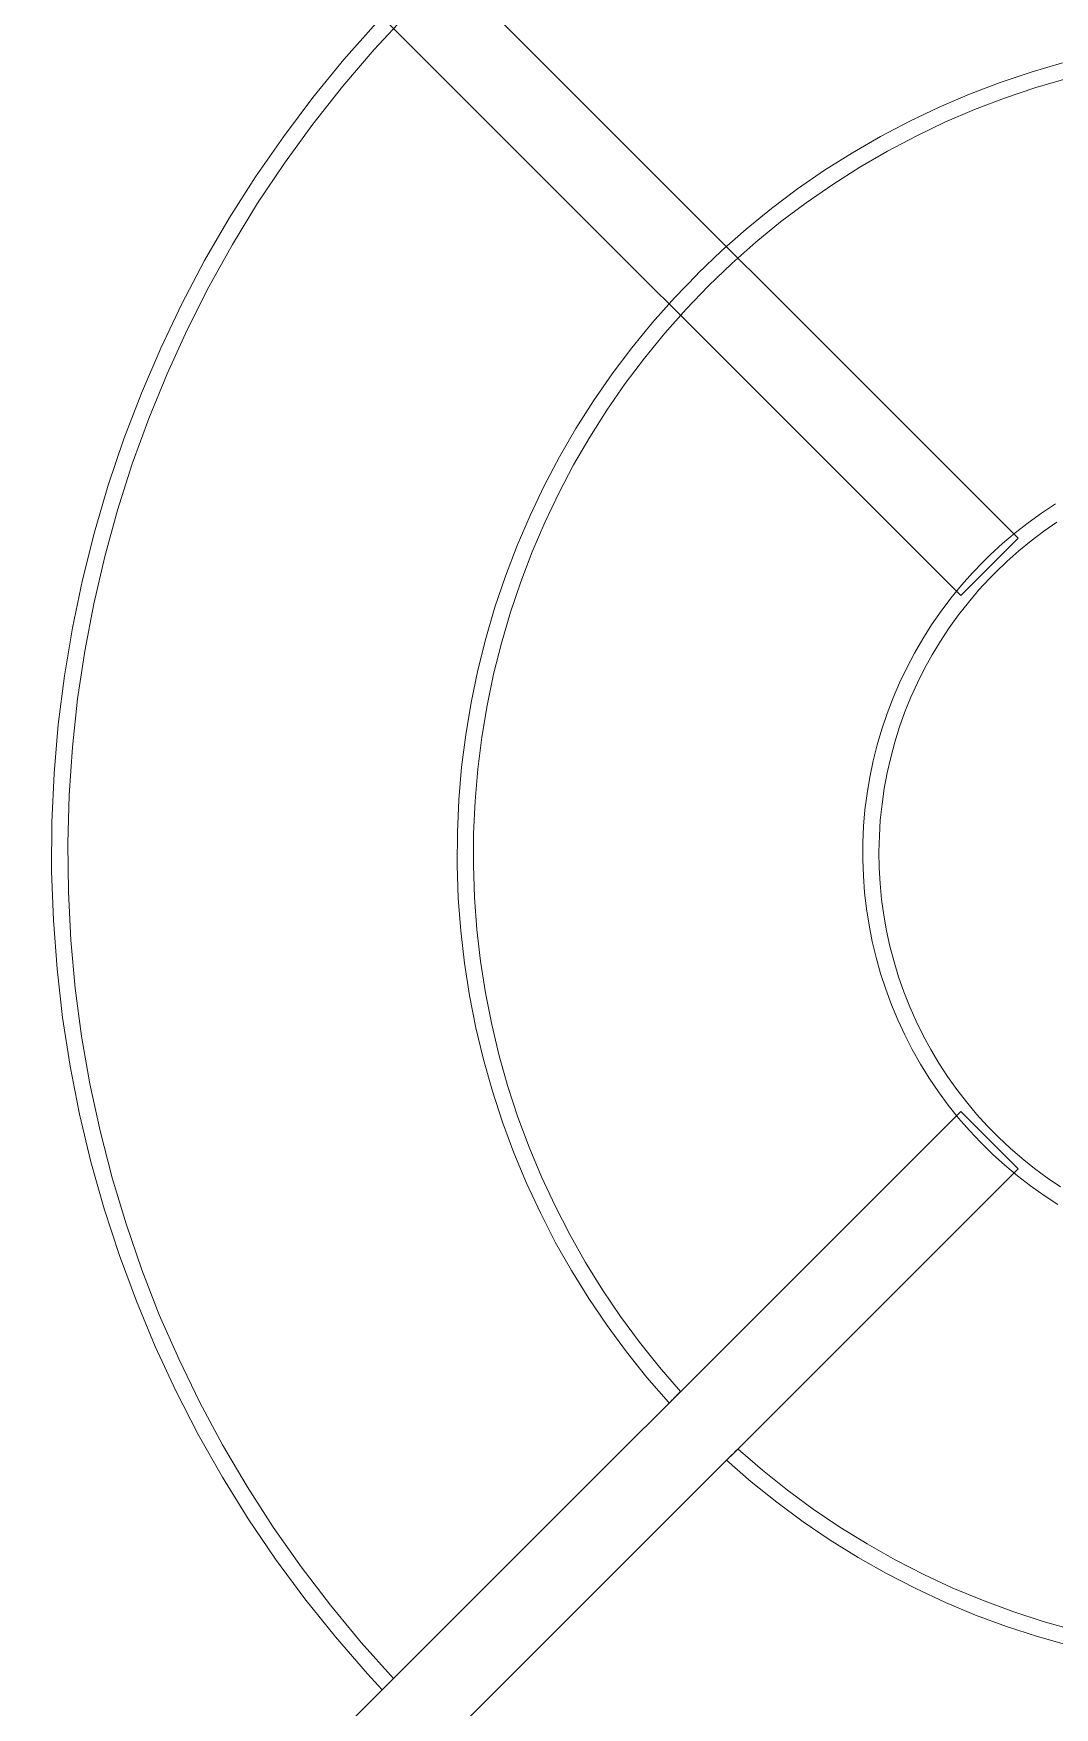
# Model space of a CAD drawing. Header units: millimetres. Extents: x -22227 to 20164, y 15335 to 61747.
# Drawn here: x -5771.6 to -5645.8, y 61141.6 to 61348.1 of the extents above; entities that cross this region are included whole.
import ezdxf

# ---------------------------------------------------------------- set-up
doc = ezdxf.new("R2010")
doc.units = ezdxf.units.MM
doc.layers.add('A-DETL-THIN', color=7, linetype='Continuous', lineweight=9)
doc.layers.add('M-EQPM', color=7, linetype='Continuous', lineweight=5)

# ---------------------------------------------------------------- blocks, each defined once
blk = doc.blocks.new('DanNong_VRV - OD-A-1-1235631-MẶT BẰNG BỐ TRÍ THIẾT BỊ')
at = {"layer": 'M-EQPM'}
for p, q in [((-11.65, 419.45), (180.68, 227.11)), ((180.68, 227.11), (-8.82, 416.62)), ((173.61, 220.04), (-18.72, 412.38)), ((-15.9, 409.55), (173.61, 220.04)), ((180.68, 227.11), (173.61, 220.04)), ((180.68, 227.11), (173.61, 220.04)), ((-18.72, -35.93), (173.61, 156.4)), ((173.61, 156.4), (-15.9, -33.1)), ((180.68, 149.33), (173.61, 156.4)), ((173.61, 156.4), (180.68, 149.33)), ((180.68, 149.33), (-11.65, -43)), ((-8.82, -40.17), (180.68, 149.33))]:
    blk.add_line(p, q, dxfattribs=at)
at = {"layer": 'M-EQPM', "flags": 128}
for points in [[(101.54, 290.64), (97.54, 286.12), (93.71, 281.45), (90.08, 276.62), (86.64, 271.65), (83.41, 266.56), (80.38, 261.33), (77.56, 255.99), (74.96, 250.54), (72.58, 244.99), (70.42, 239.35), (68.49, 233.62), (66.79, 227.83), (65.32, 221.97), (64.09, 216.06), (63.09, 210.1), (62.34, 204.11), (61.82, 198.09), (61.55, 192.06), (61.52, 186.02), (61.73, 179.98), (62.18, 173.96), (62.87, 167.96), (63.8, 161.99), (64.96, 156.07), (66.37, 150.19), (68.01, 144.38), (69.87, 138.64), (71.97, 132.97), (74.29, 127.4), (76.84, 121.92), (79.6, 116.55), (82.57, 111.29), (85.75, 106.15), (89.13, 101.15), (92.71, 96.29), (96.49, 91.57), (100.44, 87.01), (102.25, 85.04)], [(103.66, 86.46), (99.68, 90.89), (95.88, 95.48), (92.27, 100.22), (88.84, 105.1), (85.62, 110.11), (82.59, 115.25), (79.78, 120.5), (77.18, 125.86), (74.79, 131.32), (72.63, 136.87), (70.69, 142.51), (68.97, 148.22), (67.49, 153.99), (66.23, 159.81), (65.21, 165.69), (64.43, 171.59), (63.88, 177.53), (63.58, 183.48), (63.5, 189.44), (63.67, 195.4), (64.08, 201.34), (64.72, 207.27), (65.6, 213.16), (66.72, 219.02), (68.06, 224.82), (69.64, 230.57), (71.45, 236.25), (73.48, 241.85), (75.74, 247.36), (78.21, 252.79), (80.9, 258.1), (83.8, 263.31), (86.91, 268.4), (90.22, 273.36), (93.72, 278.18), (97.41, 282.86), (101.29, 287.38), (105.34, 291.75)], [(186.13, 285.72), (182.25, 284.59), (178.43, 283.3), (174.65, 281.86), (170.94, 280.27), (167.29, 278.54), (163.71, 276.66), (160.22, 274.64), (156.8, 272.48), (153.48, 270.18), (150.25, 267.76), (147.12, 265.2), (144.09, 262.53), (141.17, 259.73), (141.08, 259.64)], [(142.5, 258.23), (145.35, 260.97), (148.31, 263.6), (151.38, 266.1), (154.54, 268.48), (157.8, 270.74), (161.14, 272.86), (164.57, 274.85), (168.07, 276.69), (171.64, 278.4), (175.28, 279.96), (178.98, 281.38), (182.73, 282.64), (186.53, 283.76)], [(141.08, 259.64), (138.28, 256.73), (135.6, 253.7), (133.05, 250.58), (130.62, 247.35), (128.32, 244.03), (126.15, 240.62), (124.13, 237.12), (122.24, 233.55), (120.5, 229.9), (118.91, 226.19), (117.46, 222.42), (116.17, 218.59), (115.04, 214.71), (114.05, 210.8), (113.23, 206.84), (112.57, 202.86), (112.06, 198.85), (111.72, 194.82), (111.53, 190.79), (111.51, 186.75), (111.65, 182.71), (111.95, 178.68), (112.41, 174.67), (113.04, 170.68), (113.82, 166.71), (114.76, 162.78), (115.85, 158.9), (117.1, 155.05), (118.5, 151.27), (120.06, 147.54), (121.76, 143.87), (123.6, 140.28), (125.59, 136.76), (127.72, 133.33), (129.98, 129.98), (132.38, 126.73), (134.9, 123.57), (137.55, 120.52), (137.63, 120.43)], [(139.05, 121.84), (136.45, 124.83), (133.98, 127.93), (131.63, 131.11), (129.41, 134.39), (127.33, 137.76), (125.38, 141.21), (123.57, 144.73), (121.9, 148.32), (120.38, 151.97), (119, 155.69), (117.77, 159.45), (116.7, 163.26), (115.78, 167.11), (115.01, 171), (114.4, 174.91), (113.95, 178.84), (113.65, 182.79), (113.51, 186.75), (113.53, 190.71), (113.71, 194.67), (114.05, 198.61), (114.54, 202.54), (115.19, 206.45), (116, 210.32), (116.96, 214.16), (118.07, 217.96), (119.34, 221.72), (120.75, 225.41), (122.31, 229.05), (124.02, 232.63), (125.86, 236.13), (127.85, 239.56), (129.97, 242.9), (132.22, 246.16), (134.6, 249.32), (137.11, 252.39), (139.73, 255.35), (142.48, 258.21), (142.5, 258.23)], [(185.25, 231.33), (183.54, 230.2), (181.89, 229.01), (180.28, 227.76), (178.73, 226.44), (177.22, 225.06), (176.44, 224.28)], [(177.85, 222.87), (179.27, 224.23), (180.73, 225.53), (182.25, 226.77), (183.81, 227.95), (185.43, 229.06)], [(176.44, 224.28), (175.02, 222.81), (173.67, 221.29), (172.38, 219.71), (171.15, 218.08), (169.99, 216.4), (168.9, 214.68), (167.88, 212.91), (166.92, 211.11), (166.05, 209.27), (165.24, 207.39), (164.51, 205.49), (163.86, 203.56), (163.29, 201.6), (162.79, 199.62), (162.37, 197.62), (162.04, 195.61), (161.78, 193.59), (161.61, 191.56), (161.52, 189.52), (161.51, 187.48), (161.58, 185.44), (161.73, 183.41), (161.96, 181.38), (162.28, 179.36), (162.67, 177.36), (163.14, 175.38), (163.7, 173.41), (164.33, 171.47), (165.04, 169.56), (165.82, 167.68), (166.68, 165.83), (167.61, 164.01), (168.62, 162.24), (169.69, 160.5), (170.83, 158.81), (172.04, 157.17), (173.32, 155.58), (174.65, 154.04), (176.05, 152.55), (177.51, 151.12), (179.02, 149.75), (180.58, 148.44), (182.2, 147.2), (183.86, 146.02), (185.57, 144.91)], [(185.87, 147.09), (184.24, 148.19), (182.67, 149.35), (181.14, 150.58), (179.66, 151.86), (178.23, 153.2), (176.85, 154.6), (175.54, 156.05), (174.28, 157.56), (173.09, 159.11), (171.95, 160.71), (170.89, 162.35), (169.88, 164.04), (168.95, 165.76), (168.09, 167.52), (167.3, 169.31), (166.58, 171.14), (165.93, 172.99), (165.36, 174.86), (164.86, 176.76), (164.44, 178.67), (164.1, 180.6), (163.83, 182.54), (163.64, 184.49), (163.53, 186.45), (163.5, 188.41), (163.55, 190.37), (163.67, 192.32), (163.88, 194.27), (164.16, 196.21), (164.51, 198.14), (164.95, 200.05), (165.46, 201.94), (166.05, 203.81), (166.71, 205.66), (167.44, 207.48), (168.25, 209.26), (169.12, 211.01), (170.07, 212.73), (171.08, 214.41), (172.16, 216.04), (173.31, 217.63), (174.52, 219.18), (175.78, 220.67), (177.11, 222.11), (177.85, 222.87)], [(187.57, 92.41), (183.75, 93.49), (179.99, 94.71), (176.28, 96.09), (172.62, 97.61), (169.03, 99.28), (165.51, 101.09), (162.06, 103.04), (158.69, 105.12), (155.41, 107.34), (152.22, 109.69), (149.13, 112.16), (146.14, 114.75), (146.12, 114.77)], [(144.71, 113.36), (147.75, 110.71), (150.91, 108.18), (154.16, 105.78), (157.5, 103.51), (160.93, 101.38), (164.44, 99.39), (168.04, 97.54), (171.7, 95.83), (175.42, 94.27), (179.21, 92.87), (183.05, 91.61), (186.94, 90.51)]]:
    blk.add_lwpolyline(points, dxfattribs=at)
at = {"layer": 'M-EQPM'}
for points in [[(139.05, 121.84), (139.05, 121.84), (139.03, 121.82), (138.92, 121.72), (138.77, 121.56), (138.56, 121.36), (138.34, 121.14), (138.12, 120.91), (137.92, 120.71), (137.76, 120.55), (137.66, 120.45), (137.63, 120.43), (137.63, 120.43)], [(137.63, 120.43), (137.63, 120.43), (137.66, 120.45), (137.76, 120.55), (137.92, 120.71), (138.12, 120.91), (138.34, 121.14), (138.56, 121.36), (138.77, 121.56), (138.92, 121.72), (139.03, 121.82), (139.05, 121.84), (139.05, 121.84)], [(144.71, 113.36), (144.71, 113.36), (144.73, 113.38), (144.83, 113.48), (144.99, 113.64), (145.19, 113.84), (145.41, 114.06), (145.64, 114.29), (145.84, 114.49), (146, 114.65), (146.1, 114.75), (146.12, 114.77), (146.12, 114.77)], [(146.12, 114.77), (146.12, 114.77), (146.1, 114.75), (146, 114.65), (145.84, 114.49), (145.64, 114.29), (145.41, 114.06), (145.19, 113.84), (144.99, 113.64), (144.83, 113.48), (144.73, 113.38), (144.71, 113.36), (144.71, 113.36)], [(103.66, 86.46), (103.66, 86.46), (103.64, 86.44), (103.54, 86.33), (103.38, 86.17), (103.18, 85.97), (102.96, 85.75), (102.74, 85.53), (102.53, 85.33), (102.38, 85.17), (102.27, 85.07), (102.25, 85.04), (102.25, 85.04)], [(102.25, 85.04), (102.25, 85.04), (102.27, 85.07), (102.38, 85.17), (102.53, 85.33), (102.74, 85.53), (102.96, 85.75), (103.18, 85.97), (103.38, 86.17), (103.54, 86.33), (103.64, 86.44), (103.66, 86.46), (103.66, 86.46)]]:
    blk.add_open_spline(points, degree=3, dxfattribs=at)
blk = doc.blocks.new('DanNong_VRV - OD-A-1-V165-MẶT BẰNG BỐ TRÍ THIẾT BỊ')
at = {"layer": 'A-DETL-THIN'}
for p, q in [((141.17, 259.73), (141.08, 259.64)), ((137.55, 120.52), (137.63, 120.43))]:
    blk.add_line(p, q, dxfattribs=at)
at = {"layer": 'M-EQPM'}
for p, q in [((-11.65, 419.45), (180.68, 227.11)), ((180.68, 227.11), (-8.82, 416.62)), ((173.61, 220.04), (-18.72, 412.38)), ((-15.9, 409.55), (173.61, 220.04)), ((180.68, 227.11), (173.61, 220.04)), ((180.68, 227.11), (173.61, 220.04)), ((-18.72, -35.93), (173.61, 156.4)), ((173.61, 156.4), (-15.9, -33.1)), ((180.68, 149.33), (173.61, 156.4)), ((173.61, 156.4), (180.68, 149.33)), ((180.68, 149.33), (-11.65, -43)), ((-8.82, -40.17), (180.68, 149.33))]:
    blk.add_line(p, q, dxfattribs=at)
at = {"layer": 'M-EQPM', "flags": 128}
for points in [[(101.54, 290.64), (97.54, 286.12), (93.71, 281.45), (90.08, 276.62), (86.64, 271.65), (83.41, 266.56), (80.38, 261.33), (77.56, 255.99), (74.96, 250.54), (72.58, 244.99), (70.42, 239.35), (68.49, 233.62), (66.79, 227.83), (65.32, 221.97), (64.09, 216.06), (63.09, 210.1), (62.34, 204.11), (61.82, 198.09), (61.55, 192.06), (61.52, 186.02), (61.73, 179.98), (62.18, 173.96), (62.87, 167.96), (63.8, 161.99), (64.96, 156.07), (66.37, 150.19), (68.01, 144.38), (69.87, 138.64), (71.97, 132.97), (74.29, 127.4), (76.84, 121.92), (79.6, 116.55), (82.57, 111.29), (85.75, 106.15), (89.13, 101.15), (92.71, 96.29), (96.49, 91.57), (100.44, 87.01), (102.25, 85.04)], [(103.66, 86.46), (99.68, 90.89), (95.88, 95.48), (92.27, 100.22), (88.84, 105.1), (85.62, 110.11), (82.59, 115.25), (79.78, 120.5), (77.18, 125.86), (74.79, 131.32), (72.63, 136.87), (70.69, 142.51), (68.97, 148.22), (67.49, 153.99), (66.23, 159.81), (65.21, 165.69), (64.43, 171.59), (63.88, 177.53), (63.58, 183.48), (63.5, 189.44), (63.67, 195.4), (64.08, 201.34), (64.72, 207.27), (65.6, 213.16), (66.72, 219.02), (68.06, 224.82), (69.64, 230.57), (71.45, 236.25), (73.48, 241.85), (75.74, 247.36), (78.21, 252.79), (80.9, 258.1), (83.8, 263.31), (86.91, 268.4), (90.22, 273.36), (93.72, 278.18), (97.41, 282.86), (101.29, 287.38), (105.34, 291.75)], [(186.13, 285.72), (182.25, 284.59), (178.43, 283.3), (174.65, 281.86), (170.94, 280.27), (167.29, 278.54), (163.71, 276.66), (160.22, 274.64), (156.8, 272.48), (153.48, 270.18), (150.25, 267.76), (147.12, 265.2), (144.09, 262.53), (141.17, 259.73), (141.08, 259.64)], [(142.5, 258.23), (145.35, 260.97), (148.31, 263.6), (151.38, 266.1), (154.54, 268.48), (157.8, 270.74), (161.14, 272.86), (164.57, 274.85), (168.07, 276.69), (171.64, 278.4), (175.28, 279.96), (178.98, 281.38), (182.73, 282.64), (186.53, 283.76)], [(141.08, 259.64), (138.28, 256.73), (135.6, 253.7), (133.05, 250.58), (130.62, 247.35), (128.32, 244.03), (126.15, 240.62), (124.13, 237.12), (122.24, 233.55), (120.5, 229.9), (118.91, 226.19), (117.46, 222.42), (116.17, 218.59), (115.04, 214.71), (114.05, 210.8), (113.23, 206.84), (112.57, 202.86), (112.06, 198.85), (111.72, 194.82), (111.53, 190.79), (111.51, 186.75), (111.65, 182.71), (111.95, 178.68), (112.41, 174.67), (113.04, 170.68), (113.82, 166.71), (114.76, 162.78), (115.85, 158.9), (117.1, 155.05), (118.5, 151.27), (120.06, 147.54), (121.76, 143.87), (123.6, 140.28), (125.59, 136.76), (127.72, 133.33), (129.98, 129.98), (132.38, 126.73), (134.9, 123.57), (137.55, 120.52), (137.63, 120.43)], [(139.05, 121.84), (136.45, 124.83), (133.98, 127.93), (131.63, 131.11), (129.41, 134.39), (127.33, 137.76), (125.38, 141.21), (123.57, 144.73), (121.9, 148.32), (120.38, 151.97), (119, 155.69), (117.77, 159.45), (116.7, 163.26), (115.78, 167.11), (115.01, 171), (114.4, 174.91), (113.95, 178.84), (113.65, 182.79), (113.51, 186.75), (113.53, 190.71), (113.71, 194.67), (114.05, 198.61), (114.54, 202.54), (115.19, 206.45), (116, 210.32), (116.96, 214.16), (118.07, 217.96), (119.34, 221.72), (120.75, 225.41), (122.31, 229.05), (124.02, 232.63), (125.86, 236.13), (127.85, 239.56), (129.97, 242.9), (132.22, 246.16), (134.6, 249.32), (137.11, 252.39), (139.73, 255.35), (142.48, 258.21), (142.5, 258.23)], [(185.25, 231.33), (183.54, 230.2), (181.89, 229.01), (180.28, 227.76), (178.73, 226.44), (177.22, 225.06), (176.44, 224.28)], [(177.85, 222.87), (179.27, 224.23), (180.73, 225.53), (182.25, 226.77), (183.81, 227.95), (185.43, 229.06)], [(176.44, 224.28), (175.02, 222.81), (173.67, 221.29), (172.38, 219.71), (171.15, 218.08), (169.99, 216.4), (168.9, 214.68), (167.88, 212.91), (166.92, 211.11), (166.05, 209.27), (165.24, 207.39), (164.51, 205.49), (163.86, 203.56), (163.29, 201.6), (162.79, 199.62), (162.37, 197.62), (162.04, 195.61), (161.78, 193.59), (161.61, 191.56), (161.52, 189.52), (161.51, 187.48), (161.58, 185.44), (161.73, 183.41), (161.96, 181.38), (162.28, 179.36), (162.67, 177.36), (163.14, 175.38), (163.7, 173.41), (164.33, 171.47), (165.04, 169.56), (165.82, 167.68), (166.68, 165.83), (167.61, 164.01), (168.62, 162.24), (169.69, 160.5), (170.83, 158.81), (172.04, 157.17), (173.32, 155.58), (174.65, 154.04), (176.05, 152.55), (177.51, 151.12), (179.02, 149.75), (180.58, 148.44), (182.2, 147.2), (183.86, 146.02), (185.57, 144.91)], [(185.87, 147.09), (184.24, 148.19), (182.67, 149.35), (181.14, 150.58), (179.66, 151.86), (178.23, 153.2), (176.85, 154.6), (175.54, 156.05), (174.28, 157.56), (173.09, 159.11), (171.95, 160.71), (170.89, 162.35), (169.88, 164.04), (168.95, 165.76), (168.09, 167.52), (167.3, 169.31), (166.58, 171.14), (165.93, 172.99), (165.36, 174.86), (164.86, 176.76), (164.44, 178.67), (164.1, 180.6), (163.83, 182.54), (163.64, 184.49), (163.53, 186.45), (163.5, 188.41), (163.55, 190.37), (163.67, 192.32), (163.88, 194.27), (164.16, 196.21), (164.51, 198.14), (164.95, 200.05), (165.46, 201.94), (166.05, 203.81), (166.71, 205.66), (167.44, 207.48), (168.25, 209.26), (169.12, 211.01), (170.07, 212.73), (171.08, 214.41), (172.16, 216.04), (173.31, 217.63), (174.52, 219.18), (175.78, 220.67), (177.11, 222.11), (177.85, 222.87)], [(187.57, 92.41), (183.75, 93.49), (179.99, 94.71), (176.28, 96.09), (172.62, 97.61), (169.03, 99.28), (165.51, 101.09), (162.06, 103.04), (158.69, 105.12), (155.41, 107.34), (152.22, 109.69), (149.13, 112.16), (146.14, 114.75), (146.12, 114.77)], [(144.71, 113.36), (147.75, 110.71), (150.91, 108.18), (154.16, 105.78), (157.5, 103.51), (160.93, 101.38), (164.44, 99.39), (168.04, 97.54), (171.7, 95.83), (175.42, 94.27), (179.21, 92.87), (183.05, 91.61), (186.94, 90.51)]]:
    blk.add_lwpolyline(points, dxfattribs=at)
at = {"layer": 'M-EQPM'}
for points in [[(139.05, 121.84), (139.05, 121.84), (139.03, 121.82), (138.92, 121.72), (138.77, 121.56), (138.56, 121.36), (138.34, 121.14), (138.12, 120.91), (137.92, 120.71), (137.76, 120.55), (137.66, 120.45), (137.63, 120.43), (137.63, 120.43)], [(137.63, 120.43), (137.63, 120.43), (137.66, 120.45), (137.76, 120.55), (137.92, 120.71), (138.12, 120.91), (138.34, 121.14), (138.56, 121.36), (138.77, 121.56), (138.92, 121.72), (139.03, 121.82), (139.05, 121.84), (139.05, 121.84)], [(144.71, 113.36), (144.71, 113.36), (144.73, 113.38), (144.83, 113.48), (144.99, 113.64), (145.19, 113.84), (145.41, 114.06), (145.64, 114.29), (145.84, 114.49), (146, 114.65), (146.1, 114.75), (146.12, 114.77), (146.12, 114.77)], [(146.12, 114.77), (146.12, 114.77), (146.1, 114.75), (146, 114.65), (145.84, 114.49), (145.64, 114.29), (145.41, 114.06), (145.19, 113.84), (144.99, 113.64), (144.83, 113.48), (144.73, 113.38), (144.71, 113.36), (144.71, 113.36)], [(103.66, 86.46), (103.66, 86.46), (103.64, 86.44), (103.54, 86.33), (103.38, 86.17), (103.18, 85.97), (102.96, 85.75), (102.74, 85.53), (102.53, 85.33), (102.38, 85.17), (102.27, 85.07), (102.25, 85.04), (102.25, 85.04)], [(102.25, 85.04), (102.25, 85.04), (102.27, 85.07), (102.38, 85.17), (102.53, 85.33), (102.74, 85.53), (102.96, 85.75), (103.18, 85.97), (103.38, 86.17), (103.54, 86.33), (103.64, 86.44), (103.66, 86.46), (103.66, 86.46)]]:
    blk.add_open_spline(points, degree=3, dxfattribs=at)
blk = doc.blocks.new('DanNong_VRV - OD-A-1-V174-MẶT BẰNG BỐ TRÍ THIẾT BỊ')
at = {"layer": 'A-DETL-THIN'}
for p, q in [((141.17, 259.73), (141.08, 259.64)), ((137.55, 120.52), (137.63, 120.43))]:
    blk.add_line(p, q, dxfattribs=at)
at = {"layer": 'M-EQPM'}
for p, q in [((-11.65, 419.45), (180.68, 227.11)), ((-11.65, 419.45), (180.68, 227.11)), ((180.68, 227.11), (-8.82, 416.62)), ((180.68, 227.11), (-8.82, 416.62)), ((173.61, 220.04), (-18.72, 412.38)), ((173.61, 220.04), (-18.72, 412.38)), ((-15.9, 409.55), (173.61, 220.04)), ((-15.9, 409.55), (173.61, 220.04)), ((180.68, 227.11), (173.61, 220.04)), ((180.68, 227.11), (173.61, 220.04)), ((180.68, 227.11), (173.61, 220.04)), ((180.68, 227.11), (173.61, 220.04)), ((-18.72, -35.93), (173.61, 156.4)), ((-18.72, -35.93), (173.61, 156.4)), ((173.61, 156.4), (-15.9, -33.1)), ((173.61, 156.4), (-15.9, -33.1)), ((180.68, 149.33), (173.61, 156.4)), ((173.61, 156.4), (180.68, 149.33)), ((180.68, 149.33), (173.61, 156.4)), ((173.61, 156.4), (180.68, 149.33)), ((180.68, 149.33), (-11.65, -43)), ((180.68, 149.33), (-11.65, -43)), ((-8.82, -40.17), (180.68, 149.33)), ((-8.82, -40.17), (180.68, 149.33))]:
    blk.add_line(p, q, dxfattribs=at)
at = {"layer": 'M-EQPM', "flags": 128}
for points in [[(101.54, 290.64), (97.54, 286.12), (93.71, 281.45), (90.08, 276.62), (86.64, 271.65), (83.41, 266.56), (80.38, 261.33), (77.56, 255.99), (74.96, 250.54), (72.58, 244.99), (70.42, 239.35), (68.49, 233.62), (66.79, 227.83), (65.32, 221.97), (64.09, 216.06), (63.09, 210.1), (62.34, 204.11), (61.82, 198.09), (61.55, 192.06), (61.52, 186.02), (61.73, 179.98), (62.18, 173.96), (62.87, 167.96), (63.8, 161.99), (64.96, 156.07), (66.37, 150.19), (68.01, 144.38), (69.87, 138.64), (71.97, 132.97), (74.29, 127.4), (76.84, 121.92), (79.6, 116.55), (82.57, 111.29), (85.75, 106.15), (89.13, 101.15), (92.71, 96.29), (96.49, 91.57), (100.44, 87.01), (102.25, 85.04)], [(101.54, 290.64), (97.54, 286.12), (93.71, 281.45), (90.08, 276.62), (86.64, 271.65), (83.41, 266.56), (80.38, 261.33), (77.56, 255.99), (74.96, 250.54), (72.58, 244.99), (70.42, 239.35), (68.49, 233.62), (66.79, 227.83), (65.32, 221.97), (64.09, 216.06), (63.09, 210.1), (62.34, 204.11), (61.82, 198.09), (61.55, 192.06), (61.52, 186.02), (61.73, 179.98), (62.18, 173.96), (62.87, 167.96), (63.8, 161.99), (64.96, 156.07), (66.37, 150.19), (68.01, 144.38), (69.87, 138.64), (71.97, 132.97), (74.29, 127.4), (76.84, 121.92), (79.6, 116.55), (82.57, 111.29), (85.75, 106.15), (89.13, 101.15), (92.71, 96.29), (96.49, 91.57), (100.44, 87.01), (102.25, 85.04)], [(103.66, 86.46), (99.68, 90.89), (95.88, 95.48), (92.27, 100.22), (88.84, 105.1), (85.62, 110.11), (82.59, 115.25), (79.78, 120.5), (77.18, 125.86), (74.79, 131.32), (72.63, 136.87), (70.69, 142.51), (68.97, 148.22), (67.49, 153.99), (66.23, 159.81), (65.21, 165.69), (64.43, 171.59), (63.88, 177.53), (63.58, 183.48), (63.5, 189.44), (63.67, 195.4), (64.08, 201.34), (64.72, 207.27), (65.6, 213.16), (66.72, 219.02), (68.06, 224.82), (69.64, 230.57), (71.45, 236.25), (73.48, 241.85), (75.74, 247.36), (78.21, 252.79), (80.9, 258.1), (83.8, 263.31), (86.91, 268.4), (90.22, 273.36), (93.72, 278.18), (97.41, 282.86), (101.29, 287.38), (105.34, 291.75)], [(103.66, 86.46), (99.68, 90.89), (95.88, 95.48), (92.27, 100.22), (88.84, 105.1), (85.62, 110.11), (82.59, 115.25), (79.78, 120.5), (77.18, 125.86), (74.79, 131.32), (72.63, 136.87), (70.69, 142.51), (68.97, 148.22), (67.49, 153.99), (66.23, 159.81), (65.21, 165.69), (64.43, 171.59), (63.88, 177.53), (63.58, 183.48), (63.5, 189.44), (63.67, 195.4), (64.08, 201.34), (64.72, 207.27), (65.6, 213.16), (66.72, 219.02), (68.06, 224.82), (69.64, 230.57), (71.45, 236.25), (73.48, 241.85), (75.74, 247.36), (78.21, 252.79), (80.9, 258.1), (83.8, 263.31), (86.91, 268.4), (90.22, 273.36), (93.72, 278.18), (97.41, 282.86), (101.29, 287.38), (105.34, 291.75)], [(186.13, 285.72), (182.25, 284.59), (178.43, 283.3), (174.65, 281.86), (170.94, 280.27), (167.29, 278.54), (163.71, 276.66), (160.22, 274.64), (156.8, 272.48), (153.48, 270.18), (150.25, 267.76), (147.12, 265.2), (144.09, 262.53), (141.17, 259.73), (141.08, 259.64)], [(186.13, 285.72), (182.25, 284.59), (178.43, 283.3), (174.65, 281.86), (170.94, 280.27), (167.29, 278.54), (163.71, 276.66), (160.22, 274.64), (156.8, 272.48), (153.48, 270.18), (150.25, 267.76), (147.12, 265.2), (144.09, 262.53), (141.17, 259.73), (141.08, 259.64)], [(142.5, 258.23), (145.35, 260.97), (148.31, 263.6), (151.38, 266.1), (154.54, 268.48), (157.8, 270.74), (161.14, 272.86), (164.57, 274.85), (168.07, 276.69), (171.64, 278.4), (175.28, 279.96), (178.98, 281.38), (182.73, 282.64), (186.53, 283.76)], [(142.5, 258.23), (145.35, 260.97), (148.31, 263.6), (151.38, 266.1), (154.54, 268.48), (157.8, 270.74), (161.14, 272.86), (164.57, 274.85), (168.07, 276.69), (171.64, 278.4), (175.28, 279.96), (178.98, 281.38), (182.73, 282.64), (186.53, 283.76)], [(141.08, 259.64), (138.28, 256.73), (135.6, 253.7), (133.05, 250.58), (130.62, 247.35), (128.32, 244.03), (126.15, 240.62), (124.13, 237.12), (122.24, 233.55), (120.5, 229.9), (118.91, 226.19), (117.46, 222.42), (116.17, 218.59), (115.04, 214.71), (114.05, 210.8), (113.23, 206.84), (112.57, 202.86), (112.06, 198.85), (111.72, 194.82), (111.53, 190.79), (111.51, 186.75), (111.65, 182.71), (111.95, 178.68), (112.41, 174.67), (113.04, 170.68), (113.82, 166.71), (114.76, 162.78), (115.85, 158.9), (117.1, 155.05), (118.5, 151.27), (120.06, 147.54), (121.76, 143.87), (123.6, 140.28), (125.59, 136.76), (127.72, 133.33), (129.98, 129.98), (132.38, 126.73), (134.9, 123.57), (137.55, 120.52), (137.63, 120.43)], [(141.08, 259.64), (138.28, 256.73), (135.6, 253.7), (133.05, 250.58), (130.62, 247.35), (128.32, 244.03), (126.15, 240.62), (124.13, 237.12), (122.24, 233.55), (120.5, 229.9), (118.91, 226.19), (117.46, 222.42), (116.17, 218.59), (115.04, 214.71), (114.05, 210.8), (113.23, 206.84), (112.57, 202.86), (112.06, 198.85), (111.72, 194.82), (111.53, 190.79), (111.51, 186.75), (111.65, 182.71), (111.95, 178.68), (112.41, 174.67), (113.04, 170.68), (113.82, 166.71), (114.76, 162.78), (115.85, 158.9), (117.1, 155.05), (118.5, 151.27), (120.06, 147.54), (121.76, 143.87), (123.6, 140.28), (125.59, 136.76), (127.72, 133.33), (129.98, 129.98), (132.38, 126.73), (134.9, 123.57), (137.55, 120.52), (137.63, 120.43)], [(139.05, 121.84), (136.45, 124.83), (133.98, 127.93), (131.63, 131.11), (129.41, 134.39), (127.33, 137.76), (125.38, 141.21), (123.57, 144.73), (121.9, 148.32), (120.38, 151.97), (119, 155.69), (117.77, 159.45), (116.7, 163.26), (115.78, 167.11), (115.01, 171), (114.4, 174.91), (113.95, 178.84), (113.65, 182.79), (113.51, 186.75), (113.53, 190.71), (113.71, 194.67), (114.05, 198.61), (114.54, 202.54), (115.19, 206.45), (116, 210.32), (116.96, 214.16), (118.07, 217.96), (119.34, 221.72), (120.75, 225.41), (122.31, 229.05), (124.02, 232.63), (125.86, 236.13), (127.85, 239.56), (129.97, 242.9), (132.22, 246.16), (134.6, 249.32), (137.11, 252.39), (139.73, 255.35), (142.48, 258.21), (142.5, 258.23)], [(139.05, 121.84), (136.45, 124.83), (133.98, 127.93), (131.63, 131.11), (129.41, 134.39), (127.33, 137.76), (125.38, 141.21), (123.57, 144.73), (121.9, 148.32), (120.38, 151.97), (119, 155.69), (117.77, 159.45), (116.7, 163.26), (115.78, 167.11), (115.01, 171), (114.4, 174.91), (113.95, 178.84), (113.65, 182.79), (113.51, 186.75), (113.53, 190.71), (113.71, 194.67), (114.05, 198.61), (114.54, 202.54), (115.19, 206.45), (116, 210.32), (116.96, 214.16), (118.07, 217.96), (119.34, 221.72), (120.75, 225.41), (122.31, 229.05), (124.02, 232.63), (125.86, 236.13), (127.85, 239.56), (129.97, 242.9), (132.22, 246.16), (134.6, 249.32), (137.11, 252.39), (139.73, 255.35), (142.48, 258.21), (142.5, 258.23)], [(185.25, 231.33), (183.54, 230.2), (181.89, 229.01), (180.28, 227.76), (178.73, 226.44), (177.22, 225.06), (176.44, 224.28)], [(185.25, 231.33), (183.54, 230.2), (181.89, 229.01), (180.28, 227.76), (178.73, 226.44), (177.22, 225.06), (176.44, 224.28)], [(177.85, 222.87), (179.27, 224.23), (180.73, 225.53), (182.25, 226.77), (183.81, 227.95), (185.43, 229.06)], [(177.85, 222.87), (179.27, 224.23), (180.73, 225.53), (182.25, 226.77), (183.81, 227.95), (185.43, 229.06)], [(176.44, 224.28), (175.02, 222.81), (173.67, 221.29), (172.38, 219.71), (171.15, 218.08), (169.99, 216.4), (168.9, 214.68), (167.88, 212.91), (166.92, 211.11), (166.05, 209.27), (165.24, 207.39), (164.51, 205.49), (163.86, 203.56), (163.29, 201.6), (162.79, 199.62), (162.37, 197.62), (162.04, 195.61), (161.78, 193.59), (161.61, 191.56), (161.52, 189.52), (161.51, 187.48), (161.58, 185.44), (161.73, 183.41), (161.96, 181.38), (162.28, 179.36), (162.67, 177.36), (163.14, 175.38), (163.7, 173.41), (164.33, 171.47), (165.04, 169.56), (165.82, 167.68), (166.68, 165.83), (167.61, 164.01), (168.62, 162.24), (169.69, 160.5), (170.83, 158.81), (172.04, 157.17), (173.32, 155.58), (174.65, 154.04), (176.05, 152.55), (177.51, 151.12), (179.02, 149.75), (180.58, 148.44), (182.2, 147.2), (183.86, 146.02), (185.57, 144.91)], [(176.44, 224.28), (175.02, 222.81), (173.67, 221.29), (172.38, 219.71), (171.15, 218.08), (169.99, 216.4), (168.9, 214.68), (167.88, 212.91), (166.92, 211.11), (166.05, 209.27), (165.24, 207.39), (164.51, 205.49), (163.86, 203.56), (163.29, 201.6), (162.79, 199.62), (162.37, 197.62), (162.04, 195.61), (161.78, 193.59), (161.61, 191.56), (161.52, 189.52), (161.51, 187.48), (161.58, 185.44), (161.73, 183.41), (161.96, 181.38), (162.28, 179.36), (162.67, 177.36), (163.14, 175.38), (163.7, 173.41), (164.33, 171.47), (165.04, 169.56), (165.82, 167.68), (166.68, 165.83), (167.61, 164.01), (168.62, 162.24), (169.69, 160.5), (170.83, 158.81), (172.04, 157.17), (173.32, 155.58), (174.65, 154.04), (176.05, 152.55), (177.51, 151.12), (179.02, 149.75), (180.58, 148.44), (182.2, 147.2), (183.86, 146.02), (185.57, 144.91)], [(185.87, 147.09), (184.24, 148.19), (182.67, 149.35), (181.14, 150.58), (179.66, 151.86), (178.23, 153.2), (176.85, 154.6), (175.54, 156.05), (174.28, 157.56), (173.09, 159.11), (171.95, 160.71), (170.89, 162.35), (169.88, 164.04), (168.95, 165.76), (168.09, 167.52), (167.3, 169.31), (166.58, 171.14), (165.93, 172.99), (165.36, 174.86), (164.86, 176.76), (164.44, 178.67), (164.1, 180.6), (163.83, 182.54), (163.64, 184.49), (163.53, 186.45), (163.5, 188.41), (163.55, 190.37), (163.67, 192.32), (163.88, 194.27), (164.16, 196.21), (164.51, 198.14), (164.95, 200.05), (165.46, 201.94), (166.05, 203.81), (166.71, 205.66), (167.44, 207.48), (168.25, 209.26), (169.12, 211.01), (170.07, 212.73), (171.08, 214.41), (172.16, 216.04), (173.31, 217.63), (174.52, 219.18), (175.78, 220.67), (177.11, 222.11), (177.85, 222.87)], [(185.87, 147.09), (184.24, 148.19), (182.67, 149.35), (181.14, 150.58), (179.66, 151.86), (178.23, 153.2), (176.85, 154.6), (175.54, 156.05), (174.28, 157.56), (173.09, 159.11), (171.95, 160.71), (170.89, 162.35), (169.88, 164.04), (168.95, 165.76), (168.09, 167.52), (167.3, 169.31), (166.58, 171.14), (165.93, 172.99), (165.36, 174.86), (164.86, 176.76), (164.44, 178.67), (164.1, 180.6), (163.83, 182.54), (163.64, 184.49), (163.53, 186.45), (163.5, 188.41), (163.55, 190.37), (163.67, 192.32), (163.88, 194.27), (164.16, 196.21), (164.51, 198.14), (164.95, 200.05), (165.46, 201.94), (166.05, 203.81), (166.71, 205.66), (167.44, 207.48), (168.25, 209.26), (169.12, 211.01), (170.07, 212.73), (171.08, 214.41), (172.16, 216.04), (173.31, 217.63), (174.52, 219.18), (175.78, 220.67), (177.11, 222.11), (177.85, 222.87)], [(187.57, 92.41), (183.75, 93.49), (179.99, 94.71), (176.28, 96.09), (172.62, 97.61), (169.03, 99.28), (165.51, 101.09), (162.06, 103.04), (158.69, 105.12), (155.41, 107.34), (152.22, 109.69), (149.13, 112.16), (146.14, 114.75), (146.12, 114.77)], [(187.57, 92.41), (183.75, 93.49), (179.99, 94.71), (176.28, 96.09), (172.62, 97.61), (169.03, 99.28), (165.51, 101.09), (162.06, 103.04), (158.69, 105.12), (155.41, 107.34), (152.22, 109.69), (149.13, 112.16), (146.14, 114.75), (146.12, 114.77)], [(144.71, 113.36), (147.75, 110.71), (150.91, 108.18), (154.16, 105.78), (157.5, 103.51), (160.93, 101.38), (164.44, 99.39), (168.04, 97.54), (171.7, 95.83), (175.42, 94.27), (179.21, 92.87), (183.05, 91.61), (186.94, 90.51)], [(144.71, 113.36), (147.75, 110.71), (150.91, 108.18), (154.16, 105.78), (157.5, 103.51), (160.93, 101.38), (164.44, 99.39), (168.04, 97.54), (171.7, 95.83), (175.42, 94.27), (179.21, 92.87), (183.05, 91.61), (186.94, 90.51)]]:
    blk.add_lwpolyline(points, dxfattribs=at)
at = {"layer": 'M-EQPM'}
for points in [[(139.05, 121.84), (139.05, 121.84), (139.03, 121.82), (138.92, 121.72), (138.77, 121.56), (138.56, 121.36), (138.34, 121.14), (138.12, 120.91), (137.92, 120.71), (137.76, 120.55), (137.66, 120.45), (137.63, 120.43), (137.63, 120.43)], [(137.63, 120.43), (137.63, 120.43), (137.66, 120.45), (137.76, 120.55), (137.92, 120.71), (138.12, 120.91), (138.34, 121.14), (138.56, 121.36), (138.77, 121.56), (138.92, 121.72), (139.03, 121.82), (139.05, 121.84), (139.05, 121.84)], [(139.05, 121.84), (139.05, 121.84), (139.03, 121.82), (138.92, 121.72), (138.77, 121.56), (138.56, 121.36), (138.34, 121.14), (138.12, 120.91), (137.92, 120.71), (137.76, 120.55), (137.66, 120.45), (137.63, 120.43), (137.63, 120.43)], [(137.63, 120.43), (137.63, 120.43), (137.66, 120.45), (137.76, 120.55), (137.92, 120.71), (138.12, 120.91), (138.34, 121.14), (138.56, 121.36), (138.77, 121.56), (138.92, 121.72), (139.03, 121.82), (139.05, 121.84), (139.05, 121.84)], [(144.71, 113.36), (144.71, 113.36), (144.73, 113.38), (144.83, 113.48), (144.99, 113.64), (145.19, 113.84), (145.41, 114.06), (145.64, 114.29), (145.84, 114.49), (146, 114.65), (146.1, 114.75), (146.12, 114.77), (146.12, 114.77)], [(146.12, 114.77), (146.12, 114.77), (146.1, 114.75), (146, 114.65), (145.84, 114.49), (145.64, 114.29), (145.41, 114.06), (145.19, 113.84), (144.99, 113.64), (144.83, 113.48), (144.73, 113.38), (144.71, 113.36), (144.71, 113.36)], [(144.71, 113.36), (144.71, 113.36), (144.73, 113.38), (144.83, 113.48), (144.99, 113.64), (145.19, 113.84), (145.41, 114.06), (145.64, 114.29), (145.84, 114.49), (146, 114.65), (146.1, 114.75), (146.12, 114.77), (146.12, 114.77)], [(146.12, 114.77), (146.12, 114.77), (146.1, 114.75), (146, 114.65), (145.84, 114.49), (145.64, 114.29), (145.41, 114.06), (145.19, 113.84), (144.99, 113.64), (144.83, 113.48), (144.73, 113.38), (144.71, 113.36), (144.71, 113.36)], [(103.66, 86.46), (103.66, 86.46), (103.64, 86.44), (103.54, 86.33), (103.38, 86.17), (103.18, 85.97), (102.96, 85.75), (102.74, 85.53), (102.53, 85.33), (102.38, 85.17), (102.27, 85.07), (102.25, 85.04), (102.25, 85.04)], [(102.25, 85.04), (102.25, 85.04), (102.27, 85.07), (102.38, 85.17), (102.53, 85.33), (102.74, 85.53), (102.96, 85.75), (103.18, 85.97), (103.38, 86.17), (103.54, 86.33), (103.64, 86.44), (103.66, 86.46), (103.66, 86.46)], [(103.66, 86.46), (103.66, 86.46), (103.64, 86.44), (103.54, 86.33), (103.38, 86.17), (103.18, 85.97), (102.96, 85.75), (102.74, 85.53), (102.53, 85.33), (102.38, 85.17), (102.27, 85.07), (102.25, 85.04), (102.25, 85.04)], [(102.25, 85.04), (102.25, 85.04), (102.27, 85.07), (102.38, 85.17), (102.53, 85.33), (102.74, 85.53), (102.96, 85.75), (103.18, 85.97), (103.38, 86.17), (103.54, 86.33), (103.64, 86.44), (103.66, 86.46), (103.66, 86.46)]]:
    blk.add_open_spline(points, degree=3, dxfattribs=at)
blk = doc.blocks.new('DanNong_VRV - OD-A-1-V179-MẶT BẰNG BỐ TRÍ THIẾT BỊ')
at = {"layer": 'A-DETL-THIN'}
for p, q in [((141.17, 259.73), (141.08, 259.64)), ((141.17, 259.73), (141.08, 259.64)), ((137.55, 120.52), (137.63, 120.43)), ((137.55, 120.52), (137.63, 120.43))]:
    blk.add_line(p, q, dxfattribs=at)
at = {"layer": 'M-EQPM'}
for p, q in [((-11.65, 419.45), (180.68, 227.11)), ((-11.65, 419.45), (180.68, 227.11)), ((180.68, 227.11), (-8.82, 416.62)), ((180.68, 227.11), (-8.82, 416.62)), ((173.61, 220.04), (-18.72, 412.38)), ((173.61, 220.04), (-18.72, 412.38)), ((-15.9, 409.55), (173.61, 220.04)), ((-15.9, 409.55), (173.61, 220.04)), ((180.68, 227.11), (173.61, 220.04)), ((180.68, 227.11), (173.61, 220.04)), ((180.68, 227.11), (173.61, 220.04)), ((180.68, 227.11), (173.61, 220.04)), ((-18.72, -35.93), (173.61, 156.4)), ((-18.72, -35.93), (173.61, 156.4)), ((173.61, 156.4), (-15.9, -33.1)), ((173.61, 156.4), (-15.9, -33.1)), ((180.68, 149.33), (173.61, 156.4)), ((173.61, 156.4), (180.68, 149.33)), ((180.68, 149.33), (173.61, 156.4)), ((173.61, 156.4), (180.68, 149.33)), ((180.68, 149.33), (-11.65, -43)), ((180.68, 149.33), (-11.65, -43)), ((-8.82, -40.17), (180.68, 149.33)), ((-8.82, -40.17), (180.68, 149.33))]:
    blk.add_line(p, q, dxfattribs=at)
at = {"layer": 'M-EQPM', "flags": 128}
for points in [[(101.54, 290.64), (97.54, 286.12), (93.71, 281.45), (90.08, 276.62), (86.64, 271.65), (83.41, 266.56), (80.38, 261.33), (77.56, 255.99), (74.96, 250.54), (72.58, 244.99), (70.42, 239.35), (68.49, 233.62), (66.79, 227.83), (65.32, 221.97), (64.09, 216.06), (63.09, 210.1), (62.34, 204.11), (61.82, 198.09), (61.55, 192.06), (61.52, 186.02), (61.73, 179.98), (62.18, 173.96), (62.87, 167.96), (63.8, 161.99), (64.96, 156.07), (66.37, 150.19), (68.01, 144.38), (69.87, 138.64), (71.97, 132.97), (74.29, 127.4), (76.84, 121.92), (79.6, 116.55), (82.57, 111.29), (85.75, 106.15), (89.13, 101.15), (92.71, 96.29), (96.49, 91.57), (100.44, 87.01), (102.25, 85.04)], [(101.54, 290.64), (97.54, 286.12), (93.71, 281.45), (90.08, 276.62), (86.64, 271.65), (83.41, 266.56), (80.38, 261.33), (77.56, 255.99), (74.96, 250.54), (72.58, 244.99), (70.42, 239.35), (68.49, 233.62), (66.79, 227.83), (65.32, 221.97), (64.09, 216.06), (63.09, 210.1), (62.34, 204.11), (61.82, 198.09), (61.55, 192.06), (61.52, 186.02), (61.73, 179.98), (62.18, 173.96), (62.87, 167.96), (63.8, 161.99), (64.96, 156.07), (66.37, 150.19), (68.01, 144.38), (69.87, 138.64), (71.97, 132.97), (74.29, 127.4), (76.84, 121.92), (79.6, 116.55), (82.57, 111.29), (85.75, 106.15), (89.13, 101.15), (92.71, 96.29), (96.49, 91.57), (100.44, 87.01), (102.25, 85.04)], [(103.66, 86.46), (99.68, 90.89), (95.88, 95.48), (92.27, 100.22), (88.84, 105.1), (85.62, 110.11), (82.59, 115.25), (79.78, 120.5), (77.18, 125.86), (74.79, 131.32), (72.63, 136.87), (70.69, 142.51), (68.97, 148.22), (67.49, 153.99), (66.23, 159.81), (65.21, 165.69), (64.43, 171.59), (63.88, 177.53), (63.58, 183.48), (63.5, 189.44), (63.67, 195.4), (64.08, 201.34), (64.72, 207.27), (65.6, 213.16), (66.72, 219.02), (68.06, 224.82), (69.64, 230.57), (71.45, 236.25), (73.48, 241.85), (75.74, 247.36), (78.21, 252.79), (80.9, 258.1), (83.8, 263.31), (86.91, 268.4), (90.22, 273.36), (93.72, 278.18), (97.41, 282.86), (101.29, 287.38), (105.34, 291.75)], [(103.66, 86.46), (99.68, 90.89), (95.88, 95.48), (92.27, 100.22), (88.84, 105.1), (85.62, 110.11), (82.59, 115.25), (79.78, 120.5), (77.18, 125.86), (74.79, 131.32), (72.63, 136.87), (70.69, 142.51), (68.97, 148.22), (67.49, 153.99), (66.23, 159.81), (65.21, 165.69), (64.43, 171.59), (63.88, 177.53), (63.58, 183.48), (63.5, 189.44), (63.67, 195.4), (64.08, 201.34), (64.72, 207.27), (65.6, 213.16), (66.72, 219.02), (68.06, 224.82), (69.64, 230.57), (71.45, 236.25), (73.48, 241.85), (75.74, 247.36), (78.21, 252.79), (80.9, 258.1), (83.8, 263.31), (86.91, 268.4), (90.22, 273.36), (93.72, 278.18), (97.41, 282.86), (101.29, 287.38), (105.34, 291.75)], [(186.13, 285.72), (182.25, 284.59), (178.43, 283.3), (174.65, 281.86), (170.94, 280.27), (167.29, 278.54), (163.71, 276.66), (160.22, 274.64), (156.8, 272.48), (153.48, 270.18), (150.25, 267.76), (147.12, 265.2), (144.09, 262.53), (141.17, 259.73), (141.08, 259.64)], [(186.13, 285.72), (182.25, 284.59), (178.43, 283.3), (174.65, 281.86), (170.94, 280.27), (167.29, 278.54), (163.71, 276.66), (160.22, 274.64), (156.8, 272.48), (153.48, 270.18), (150.25, 267.76), (147.12, 265.2), (144.09, 262.53), (141.17, 259.73), (141.08, 259.64)], [(142.5, 258.23), (145.35, 260.97), (148.31, 263.6), (151.38, 266.1), (154.54, 268.48), (157.8, 270.74), (161.14, 272.86), (164.57, 274.85), (168.07, 276.69), (171.64, 278.4), (175.28, 279.96), (178.98, 281.38), (182.73, 282.64), (186.53, 283.76)], [(142.5, 258.23), (145.35, 260.97), (148.31, 263.6), (151.38, 266.1), (154.54, 268.48), (157.8, 270.74), (161.14, 272.86), (164.57, 274.85), (168.07, 276.69), (171.64, 278.4), (175.28, 279.96), (178.98, 281.38), (182.73, 282.64), (186.53, 283.76)], [(141.08, 259.64), (138.28, 256.73), (135.6, 253.7), (133.05, 250.58), (130.62, 247.35), (128.32, 244.03), (126.15, 240.62), (124.13, 237.12), (122.24, 233.55), (120.5, 229.9), (118.91, 226.19), (117.46, 222.42), (116.17, 218.59), (115.04, 214.71), (114.05, 210.8), (113.23, 206.84), (112.57, 202.86), (112.06, 198.85), (111.72, 194.82), (111.53, 190.79), (111.51, 186.75), (111.65, 182.71), (111.95, 178.68), (112.41, 174.67), (113.04, 170.68), (113.82, 166.71), (114.76, 162.78), (115.85, 158.9), (117.1, 155.05), (118.5, 151.27), (120.06, 147.54), (121.76, 143.87), (123.6, 140.28), (125.59, 136.76), (127.72, 133.33), (129.98, 129.98), (132.38, 126.73), (134.9, 123.57), (137.55, 120.52), (137.63, 120.43)], [(141.08, 259.64), (138.28, 256.73), (135.6, 253.7), (133.05, 250.58), (130.62, 247.35), (128.32, 244.03), (126.15, 240.62), (124.13, 237.12), (122.24, 233.55), (120.5, 229.9), (118.91, 226.19), (117.46, 222.42), (116.17, 218.59), (115.04, 214.71), (114.05, 210.8), (113.23, 206.84), (112.57, 202.86), (112.06, 198.85), (111.72, 194.82), (111.53, 190.79), (111.51, 186.75), (111.65, 182.71), (111.95, 178.68), (112.41, 174.67), (113.04, 170.68), (113.82, 166.71), (114.76, 162.78), (115.85, 158.9), (117.1, 155.05), (118.5, 151.27), (120.06, 147.54), (121.76, 143.87), (123.6, 140.28), (125.59, 136.76), (127.72, 133.33), (129.98, 129.98), (132.38, 126.73), (134.9, 123.57), (137.55, 120.52), (137.63, 120.43)], [(139.05, 121.84), (136.45, 124.83), (133.98, 127.93), (131.63, 131.11), (129.41, 134.39), (127.33, 137.76), (125.38, 141.21), (123.57, 144.73), (121.9, 148.32), (120.38, 151.97), (119, 155.69), (117.77, 159.45), (116.7, 163.26), (115.78, 167.11), (115.01, 171), (114.4, 174.91), (113.95, 178.84), (113.65, 182.79), (113.51, 186.75), (113.53, 190.71), (113.71, 194.67), (114.05, 198.61), (114.54, 202.54), (115.19, 206.45), (116, 210.32), (116.96, 214.16), (118.07, 217.96), (119.34, 221.72), (120.75, 225.41), (122.31, 229.05), (124.02, 232.63), (125.86, 236.13), (127.85, 239.56), (129.97, 242.9), (132.22, 246.16), (134.6, 249.32), (137.11, 252.39), (139.73, 255.35), (142.48, 258.21), (142.5, 258.23)], [(139.05, 121.84), (136.45, 124.83), (133.98, 127.93), (131.63, 131.11), (129.41, 134.39), (127.33, 137.76), (125.38, 141.21), (123.57, 144.73), (121.9, 148.32), (120.38, 151.97), (119, 155.69), (117.77, 159.45), (116.7, 163.26), (115.78, 167.11), (115.01, 171), (114.4, 174.91), (113.95, 178.84), (113.65, 182.79), (113.51, 186.75), (113.53, 190.71), (113.71, 194.67), (114.05, 198.61), (114.54, 202.54), (115.19, 206.45), (116, 210.32), (116.96, 214.16), (118.07, 217.96), (119.34, 221.72), (120.75, 225.41), (122.31, 229.05), (124.02, 232.63), (125.86, 236.13), (127.85, 239.56), (129.97, 242.9), (132.22, 246.16), (134.6, 249.32), (137.11, 252.39), (139.73, 255.35), (142.48, 258.21), (142.5, 258.23)], [(185.25, 231.33), (183.54, 230.2), (181.89, 229.01), (180.28, 227.76), (178.73, 226.44), (177.22, 225.06), (176.44, 224.28)], [(185.25, 231.33), (183.54, 230.2), (181.89, 229.01), (180.28, 227.76), (178.73, 226.44), (177.22, 225.06), (176.44, 224.28)], [(177.85, 222.87), (179.27, 224.23), (180.73, 225.53), (182.25, 226.77), (183.81, 227.95), (185.43, 229.06)], [(177.85, 222.87), (179.27, 224.23), (180.73, 225.53), (182.25, 226.77), (183.81, 227.95), (185.43, 229.06)], [(176.44, 224.28), (175.02, 222.81), (173.67, 221.29), (172.38, 219.71), (171.15, 218.08), (169.99, 216.4), (168.9, 214.68), (167.88, 212.91), (166.92, 211.11), (166.05, 209.27), (165.24, 207.39), (164.51, 205.49), (163.86, 203.56), (163.29, 201.6), (162.79, 199.62), (162.37, 197.62), (162.04, 195.61), (161.78, 193.59), (161.61, 191.56), (161.52, 189.52), (161.51, 187.48), (161.58, 185.44), (161.73, 183.41), (161.96, 181.38), (162.28, 179.36), (162.67, 177.36), (163.14, 175.38), (163.7, 173.41), (164.33, 171.47), (165.04, 169.56), (165.82, 167.68), (166.68, 165.83), (167.61, 164.01), (168.62, 162.24), (169.69, 160.5), (170.83, 158.81), (172.04, 157.17), (173.32, 155.58), (174.65, 154.04), (176.05, 152.55), (177.51, 151.12), (179.02, 149.75), (180.58, 148.44), (182.2, 147.2), (183.86, 146.02), (185.57, 144.91)], [(176.44, 224.28), (175.02, 222.81), (173.67, 221.29), (172.38, 219.71), (171.15, 218.08), (169.99, 216.4), (168.9, 214.68), (167.88, 212.91), (166.92, 211.11), (166.05, 209.27), (165.24, 207.39), (164.51, 205.49), (163.86, 203.56), (163.29, 201.6), (162.79, 199.62), (162.37, 197.62), (162.04, 195.61), (161.78, 193.59), (161.61, 191.56), (161.52, 189.52), (161.51, 187.48), (161.58, 185.44), (161.73, 183.41), (161.96, 181.38), (162.28, 179.36), (162.67, 177.36), (163.14, 175.38), (163.7, 173.41), (164.33, 171.47), (165.04, 169.56), (165.82, 167.68), (166.68, 165.83), (167.61, 164.01), (168.62, 162.24), (169.69, 160.5), (170.83, 158.81), (172.04, 157.17), (173.32, 155.58), (174.65, 154.04), (176.05, 152.55), (177.51, 151.12), (179.02, 149.75), (180.58, 148.44), (182.2, 147.2), (183.86, 146.02), (185.57, 144.91)], [(185.87, 147.09), (184.24, 148.19), (182.67, 149.35), (181.14, 150.58), (179.66, 151.86), (178.23, 153.2), (176.85, 154.6), (175.54, 156.05), (174.28, 157.56), (173.09, 159.11), (171.95, 160.71), (170.89, 162.35), (169.88, 164.04), (168.95, 165.76), (168.09, 167.52), (167.3, 169.31), (166.58, 171.14), (165.93, 172.99), (165.36, 174.86), (164.86, 176.76), (164.44, 178.67), (164.1, 180.6), (163.83, 182.54), (163.64, 184.49), (163.53, 186.45), (163.5, 188.41), (163.55, 190.37), (163.67, 192.32), (163.88, 194.27), (164.16, 196.21), (164.51, 198.14), (164.95, 200.05), (165.46, 201.94), (166.05, 203.81), (166.71, 205.66), (167.44, 207.48), (168.25, 209.26), (169.12, 211.01), (170.07, 212.73), (171.08, 214.41), (172.16, 216.04), (173.31, 217.63), (174.52, 219.18), (175.78, 220.67), (177.11, 222.11), (177.85, 222.87)], [(185.87, 147.09), (184.24, 148.19), (182.67, 149.35), (181.14, 150.58), (179.66, 151.86), (178.23, 153.2), (176.85, 154.6), (175.54, 156.05), (174.28, 157.56), (173.09, 159.11), (171.95, 160.71), (170.89, 162.35), (169.88, 164.04), (168.95, 165.76), (168.09, 167.52), (167.3, 169.31), (166.58, 171.14), (165.93, 172.99), (165.36, 174.86), (164.86, 176.76), (164.44, 178.67), (164.1, 180.6), (163.83, 182.54), (163.64, 184.49), (163.53, 186.45), (163.5, 188.41), (163.55, 190.37), (163.67, 192.32), (163.88, 194.27), (164.16, 196.21), (164.51, 198.14), (164.95, 200.05), (165.46, 201.94), (166.05, 203.81), (166.71, 205.66), (167.44, 207.48), (168.25, 209.26), (169.12, 211.01), (170.07, 212.73), (171.08, 214.41), (172.16, 216.04), (173.31, 217.63), (174.52, 219.18), (175.78, 220.67), (177.11, 222.11), (177.85, 222.87)], [(187.57, 92.41), (183.75, 93.49), (179.99, 94.71), (176.28, 96.09), (172.62, 97.61), (169.03, 99.28), (165.51, 101.09), (162.06, 103.04), (158.69, 105.12), (155.41, 107.34), (152.22, 109.69), (149.13, 112.16), (146.14, 114.75), (146.12, 114.77)], [(187.57, 92.41), (183.75, 93.49), (179.99, 94.71), (176.28, 96.09), (172.62, 97.61), (169.03, 99.28), (165.51, 101.09), (162.06, 103.04), (158.69, 105.12), (155.41, 107.34), (152.22, 109.69), (149.13, 112.16), (146.14, 114.75), (146.12, 114.77)], [(144.71, 113.36), (147.75, 110.71), (150.91, 108.18), (154.16, 105.78), (157.5, 103.51), (160.93, 101.38), (164.44, 99.39), (168.04, 97.54), (171.7, 95.83), (175.42, 94.27), (179.21, 92.87), (183.05, 91.61), (186.94, 90.51)], [(144.71, 113.36), (147.75, 110.71), (150.91, 108.18), (154.16, 105.78), (157.5, 103.51), (160.93, 101.38), (164.44, 99.39), (168.04, 97.54), (171.7, 95.83), (175.42, 94.27), (179.21, 92.87), (183.05, 91.61), (186.94, 90.51)]]:
    blk.add_lwpolyline(points, dxfattribs=at)
at = {"layer": 'M-EQPM'}
for points in [[(139.05, 121.84), (139.05, 121.84), (139.03, 121.82), (138.92, 121.72), (138.77, 121.56), (138.56, 121.36), (138.34, 121.14), (138.12, 120.91), (137.92, 120.71), (137.76, 120.55), (137.66, 120.45), (137.63, 120.43), (137.63, 120.43)], [(137.63, 120.43), (137.63, 120.43), (137.66, 120.45), (137.76, 120.55), (137.92, 120.71), (138.12, 120.91), (138.34, 121.14), (138.56, 121.36), (138.77, 121.56), (138.92, 121.72), (139.03, 121.82), (139.05, 121.84), (139.05, 121.84)], [(139.05, 121.84), (139.05, 121.84), (139.03, 121.82), (138.92, 121.72), (138.77, 121.56), (138.56, 121.36), (138.34, 121.14), (138.12, 120.91), (137.92, 120.71), (137.76, 120.55), (137.66, 120.45), (137.63, 120.43), (137.63, 120.43)], [(137.63, 120.43), (137.63, 120.43), (137.66, 120.45), (137.76, 120.55), (137.92, 120.71), (138.12, 120.91), (138.34, 121.14), (138.56, 121.36), (138.77, 121.56), (138.92, 121.72), (139.03, 121.82), (139.05, 121.84), (139.05, 121.84)], [(144.71, 113.36), (144.71, 113.36), (144.73, 113.38), (144.83, 113.48), (144.99, 113.64), (145.19, 113.84), (145.41, 114.06), (145.64, 114.29), (145.84, 114.49), (146, 114.65), (146.1, 114.75), (146.12, 114.77), (146.12, 114.77)], [(146.12, 114.77), (146.12, 114.77), (146.1, 114.75), (146, 114.65), (145.84, 114.49), (145.64, 114.29), (145.41, 114.06), (145.19, 113.84), (144.99, 113.64), (144.83, 113.48), (144.73, 113.38), (144.71, 113.36), (144.71, 113.36)], [(144.71, 113.36), (144.71, 113.36), (144.73, 113.38), (144.83, 113.48), (144.99, 113.64), (145.19, 113.84), (145.41, 114.06), (145.64, 114.29), (145.84, 114.49), (146, 114.65), (146.1, 114.75), (146.12, 114.77), (146.12, 114.77)], [(146.12, 114.77), (146.12, 114.77), (146.1, 114.75), (146, 114.65), (145.84, 114.49), (145.64, 114.29), (145.41, 114.06), (145.19, 113.84), (144.99, 113.64), (144.83, 113.48), (144.73, 113.38), (144.71, 113.36), (144.71, 113.36)], [(103.66, 86.46), (103.66, 86.46), (103.64, 86.44), (103.54, 86.33), (103.38, 86.17), (103.18, 85.97), (102.96, 85.75), (102.74, 85.53), (102.53, 85.33), (102.38, 85.17), (102.27, 85.07), (102.25, 85.04), (102.25, 85.04)], [(102.25, 85.04), (102.25, 85.04), (102.27, 85.07), (102.38, 85.17), (102.53, 85.33), (102.74, 85.53), (102.96, 85.75), (103.18, 85.97), (103.38, 86.17), (103.54, 86.33), (103.64, 86.44), (103.66, 86.46), (103.66, 86.46)], [(103.66, 86.46), (103.66, 86.46), (103.64, 86.44), (103.54, 86.33), (103.38, 86.17), (103.18, 85.97), (102.96, 85.75), (102.74, 85.53), (102.53, 85.33), (102.38, 85.17), (102.27, 85.07), (102.25, 85.04), (102.25, 85.04)], [(102.25, 85.04), (102.25, 85.04), (102.27, 85.07), (102.38, 85.17), (102.53, 85.33), (102.74, 85.53), (102.96, 85.75), (103.18, 85.97), (103.38, 86.17), (103.54, 86.33), (103.64, 86.44), (103.66, 86.46), (103.66, 86.46)]]:
    blk.add_open_spline(points, degree=3, dxfattribs=at)
blk = doc.blocks.new('AK-SGS-M3-Hrvt_rvt-1-MẶT BẰNG BỐ TRÍ THIẾT BỊ')
at = {"layer": 'M-EQPM', "lineweight": 9}
for name in ['DanNong_VRV - OD-A-1-1235631-MẶT BẰNG BỐ TRÍ THIẾT BỊ', 'DanNong_VRV - OD-A-1-V165-MẶT BẰNG BỐ TRÍ THIẾT BỊ', 'DanNong_VRV - OD-A-1-V174-MẶT BẰNG BỐ TRÍ THIẾT BỊ', 'DanNong_VRV - OD-A-1-V179-MẶT BẰNG BỐ TRÍ THIẾT BỊ']:
    blk.add_blockref(name, (-5830.9, 61058.71), dxfattribs=at)

msp = doc.modelspace()

# ---------------------------------------------------------------- block references
at = {"lineweight": 5}
msp.add_blockref('AK-SGS-M3-Hrvt_rvt-1-MẶT BẰNG BỐ TRÍ THIẾT BỊ', (0, 0), dxfattribs=at)

doc.saveas('drawing.dxf')
